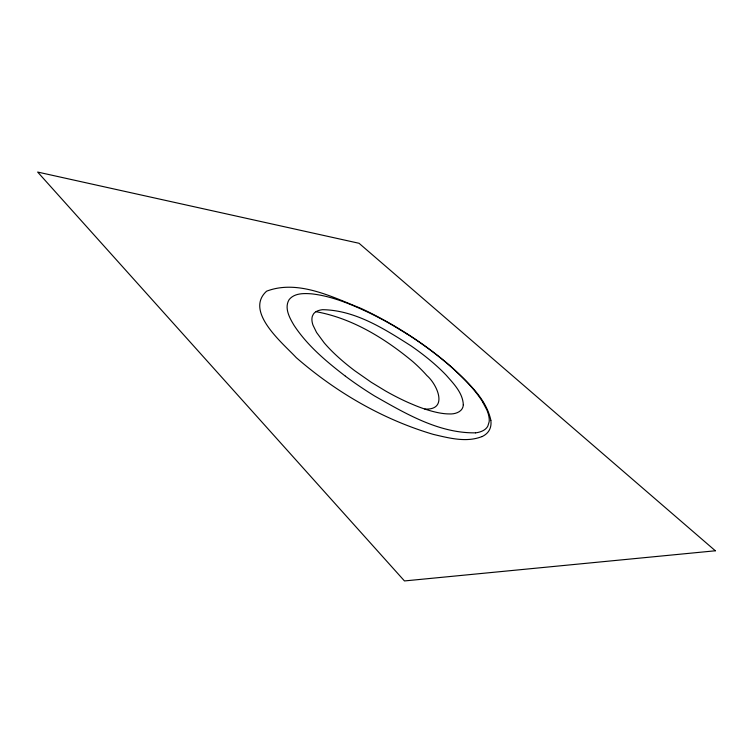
<?xml version="1.0" encoding="UTF-8"?>
<svg xmlns="http://www.w3.org/2000/svg" width="753" height="753" viewBox="0 0 753 753"><rect width="100%" height="100%" fill="white"/><g stroke="black" fill="none" stroke-linecap="round" stroke-linejoin="round"><path stroke-width="1.13" d="M481.939 436.58C466.418 442.792 448.92 438.03 433.389 434.406C382.74 419.468 335.951 392.181 296.211 357.6C283.269 343.584 244.019 311.601 266.618 291.176C297.915 279.259 332.346 297.002 361.308 308.523M475.501 432.843C438.839 433.38 405.481 413.519 374.599 395.993A136.632 43.345 29.5 0 1 345.382 376.161M424.833 409.058C448.684 410.404 437.277 384.463 426.885 375.568A104.319 35.203 28.5 0 0 412.757 361.562C384.783 338.323 352.244 318.265 316.044 311.695M361.449 308.589C394.421 324.166 425.464 344.055 452.835 368.198C468.187 382.957 486.156 398.601 490.862 420.306M406.949 333.974L393.96 326.03A118.795 38.817 28.7 0 0 369.779 313.079C351.425 304.4 332.271 296.221 311.93 293.877C304.174 293.275 294.451 292.917 289.114 299.647C284.032 307.996 289.651 317.982 294.037 325.334C307.356 345.636 326.313 361.487 345.382 376.161M482.701 402.074L486.786 409.801A109.834 36.219 29.3 0 1 489.149 421.821L487.859 426.019A89.494 29.471 29.6 0 1 475.538 432.871M490.871 420.4L491.012 422.405A119.482 39.617 29.1 0 1 481.995 436.618M407.015 333.946A152.906 51.317 28.6 0 1 455.414 370.777A144.529 48.296 28.7 0 1 482.805 402.111M463.311 404.747C463.133 411.816 455.057 414.366 449.136 413.924A64.598 21.178 29.5 0 1 438.51 412.757A69.577 22.741 29.4 0 1 415.025 405.425L408.371 402.591A87.244 28.143 29.3 0 1 385.357 390.863L371.304 382.308L354.795 370.768A108.997 34.553 29.4 0 1 324.185 342.822L316.571 332.478L313.041 325.268A86.557 27.682 29.1 0 1 312.401 316.147L313.399 314.114A68.062 21.771 28.8 0 1 322.585 309.69C355.171 310.151 384.341 328.863 410.987 345.843A111.971 37.151 28.8 0 1 430.349 360.489A114.804 38.158 28.7 0 1 446.36 375.38C453.701 383.785 462.822 392.934 463.311 404.747M715.35 550.782L404.465 580.94L37.65 172.061L359.049 243.285L715.35 550.782"/></g></svg>
